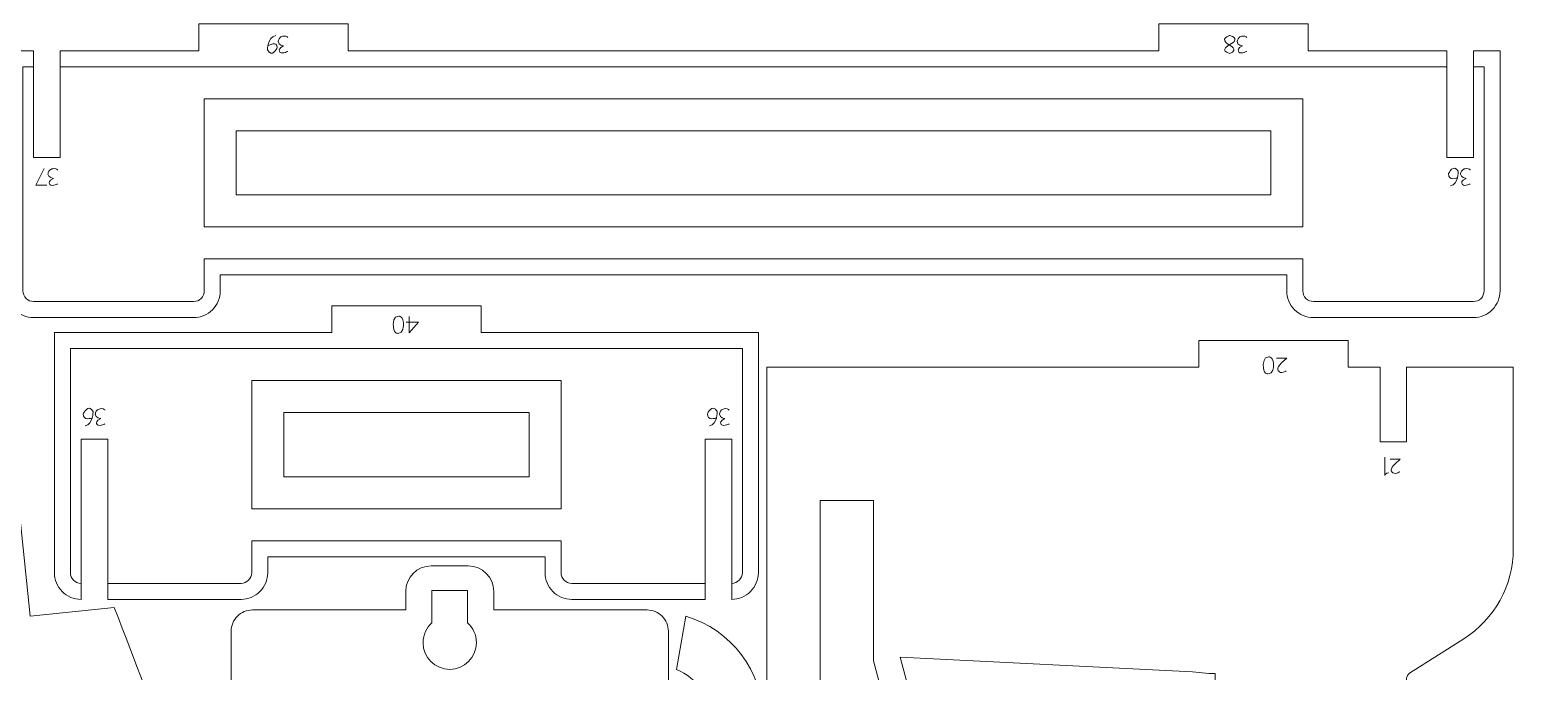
# Model space of a CAD drawing. Header units: centimetres. Extents: x -25 to 25, y -32.5 to 32.5.
# Drawn here: x -1.99 to 14.87, y 1.43 to 8.72 of the extents above; entities that cross this region are included whole.
import ezdxf

# ---------------------------------------------------------------- set-up
doc = ezdxf.new("R2010")
doc.units = ezdxf.units.CM
doc.header["$MEASUREMENT"] = 0
doc.layers.add('Capa 1', color=7, linetype='Continuous')

msp = doc.modelspace()

# ---------------------------------------------------------------- linework, layer by layer
at = {"layer": 'Capa 1', "color": 18, "lineweight": 9}
for points, knots in [([(10.84457, 8.47988), (10.84457, 8.47988), (10.84457, 8.7859), (10.84457, 8.7859), (10.84457, 8.7859), (10.84457, 8.7859), (12.54125, 8.7859), (12.54125, 8.7859), (12.54125, 8.7859), (12.54125, 8.7859), (12.54125, 8.47988), (12.54125, 8.47988), (12.54125, 8.47988), (12.54125, 8.47988), (14.11678, 8.47988), (14.11678, 8.47988), (14.11678, 8.47988), (14.11678, 8.47988), (14.11678, 7.26792), (14.11678, 7.26792), (14.11678, 7.26792), (14.11678, 7.26792), (14.41978, 7.26792), (14.41978, 7.26792), (14.41978, 7.26792), (14.41978, 7.26792), (14.41978, 8.47988), (14.41978, 8.47988), (14.41978, 8.47988), (14.41978, 8.47988), (14.72274, 8.47988), (14.72274, 8.47988), (14.72274, 8.47988), (14.72274, 8.47988), (14.72274, 5.753), (14.72274, 5.753), (14.72274, 5.753), (14.72282, 5.67271), (14.69095, 5.59568), (14.63421, 5.53886), (14.63421, 5.53886), (14.57747, 5.48204), (14.50007, 5.45008), (14.41978, 5.45004), (14.41978, 5.45004), (14.41978, 5.45004), (12.60185, 5.45004), (12.60185, 5.45004), (12.60185, 5.45004), (12.52156, 5.45), (12.44454, 5.48182), (12.38772, 5.53856), (12.38772, 5.53856), (12.33089, 5.59534), (12.29894, 5.67271), (12.29889, 5.753), (12.29889, 5.753), (12.29889, 5.753), (12.29889, 5.9348), (12.29889, 5.9348), (12.29889, 5.9348), (12.29889, 5.9348), (0.17952, 5.9348), (0.17952, 5.9348), (0.17952, 5.9348), (0.17952, 5.9348), (0.17952, 5.753), (0.17952, 5.753), (0.17952, 5.753), (0.17956, 5.67271), (0.14773, 5.59568), (0.09095, 5.53886), (0.09095, 5.53886), (0.03421, 5.48204), (-0.04315, 5.45008), (-0.12344, 5.45004), (-0.12344, 5.45004), (-0.12344, 5.45004), (-1.94136, 5.45004), (-1.94136, 5.45004), (-1.94136, 5.45004), (-2.02166, 5.45), (-2.09872, 5.48182), (-2.15554, 5.53856), (-2.15554, 5.53856), (-2.21237, 5.59534), (-2.24428, 5.67271), (-2.24437, 5.753), (-2.24437, 5.753), (-2.24437, 5.753), (-2.24437, 8.47988), (-2.24437, 8.47988), (-2.24437, 8.47988), (-2.24437, 8.47988), (-1.94136, 8.47988), (-1.94136, 8.47988), (-1.94136, 8.47988), (-1.94136, 8.47988), (-1.94136, 7.26792), (-1.94136, 7.26792), (-1.94136, 7.26792), (-1.94136, 7.26792), (-1.63836, 7.26792), (-1.63836, 7.26792), (-1.63836, 7.26792), (-1.63836, 7.26792), (-1.63836, 8.47988), (-1.63836, 8.47988), (-1.63836, 8.47988), (-1.63836, 8.47988), (-0.06288, 8.47988), (-0.06288, 8.47988), (-0.06288, 8.47988), (-0.06288, 8.47988), (-0.06288, 8.7859), (-0.06288, 8.7859), (-0.06288, 8.7859), (-0.06288, 8.7859), (1.63384, 8.7859), (1.63384, 8.7859), (1.63384, 8.7859), (1.63384, 8.7859), (1.63384, 8.47988), (1.63384, 8.47988), (1.63384, 8.47988), (1.63384, 8.47988), (10.84457, 8.47988), (10.84457, 8.47988)], [0, 0, 0, 0, 0.03030303, 0.03030303, 0.03030303, 0.03030303, 0.06060606, 0.06060606, 0.06060606, 0.06060606, 0.09090909, 0.09090909, 0.09090909, 0.09090909, 0.12121212, 0.12121212, 0.12121212, 0.12121212, 0.15151515, 0.15151515, 0.15151515, 0.15151515, 0.18181818, 0.18181818, 0.18181818, 0.18181818, 0.21212121, 0.21212121, 0.21212121, 0.21212121, 0.24242424, 0.24242424, 0.24242424, 0.24242424, 0.27272727, 0.27272727, 0.27272727, 0.27272727, 0.3030303, 0.3030303, 0.3030303, 0.3030303, 0.33333333, 0.33333333, 0.33333333, 0.33333333, 0.36363636, 0.36363636, 0.36363636, 0.36363636, 0.39393939, 0.39393939, 0.39393939, 0.39393939, 0.42424242, 0.42424242, 0.42424242, 0.42424242, 0.45454545, 0.45454545, 0.45454545, 0.45454545, 0.48484848, 0.48484848, 0.48484848, 0.48484848, 0.51515152, 0.51515152, 0.51515152, 0.51515152, 0.54545455, 0.54545455, 0.54545455, 0.54545455, 0.57575758, 0.57575758, 0.57575758, 0.57575758, 0.60606061, 0.60606061, 0.60606061, 0.60606061, 0.63636364, 0.63636364, 0.63636364, 0.63636364, 0.66666667, 0.66666667, 0.66666667, 0.66666667, 0.6969697, 0.6969697, 0.6969697, 0.6969697, 0.72727273, 0.72727273, 0.72727273, 0.72727273, 0.75757576, 0.75757576, 0.75757576, 0.75757576, 0.78787879, 0.78787879, 0.78787879, 0.78787879, 0.81818182, 0.81818182, 0.81818182, 0.81818182, 0.84848485, 0.84848485, 0.84848485, 0.84848485, 0.87878788, 0.87878788, 0.87878788, 0.87878788, 0.90909091, 0.90909091, 0.90909091, 0.90909091, 0.93939394, 0.93939394, 0.93939394, 0.93939394, 1, 1, 1, 1]), ([(1.44609, 5.58482), (1.44609, 5.58482), (1.44609, 5.27868), (1.44609, 5.27868), (1.44609, 5.27868), (1.44609, 5.27868), (-1.09895, 5.27868), (-1.09895, 5.27868), (-1.09895, 5.27868), (-1.09895, 5.27868), (-1.40196, 5.27868), (-1.40196, 5.27868), (-1.40196, 5.27868), (-1.40196, 5.27868), (-1.70492, 5.27868), (-1.70492, 5.27868), (-1.70492, 5.27868), (-1.70492, 5.27868), (-1.70492, 2.5518), (-1.70492, 2.5518), (-1.70492, 2.5518), (-1.70496, 2.47151), (-1.67313, 2.39448), (-1.61639, 2.33766), (-1.61639, 2.33766), (-1.55961, 2.28084), (-1.48225, 2.24888), (-1.40196, 2.24884), (-1.40196, 2.24884), (-1.40196, 2.24884), (-1.40196, 4.06672), (-1.40196, 4.06672), (-1.40196, 4.06672), (-1.40196, 4.06672), (-1.09895, 4.06672), (-1.09895, 4.06672), (-1.09895, 4.06672), (-1.09895, 4.06672), (-1.09895, 2.24884), (-1.09895, 2.24884), (-1.09895, 2.24884), (-1.09895, 2.24884), (0.41597, 2.24884), (0.41597, 2.24884), (0.41597, 2.24884), (0.49626, 2.2488), (0.57332, 2.28062), (0.63011, 2.33736), (0.63011, 2.33736), (0.68693, 2.39414), (0.71888, 2.47151), (0.71893, 2.5518), (0.71893, 2.5518), (0.71893, 2.5518), (0.71893, 2.7336), (0.71893, 2.7336), (0.71893, 2.7336), (0.71893, 2.7336), (3.86997, 2.7336), (3.86997, 2.7336), (3.86997, 2.7336), (3.86997, 2.7336), (3.86997, 2.5518), (3.86997, 2.5518), (3.86997, 2.5518), (3.86993, 2.47151), (3.9018, 2.39448), (3.95854, 2.33766), (3.95854, 2.33766), (4.01528, 2.28084), (4.09264, 2.24888), (4.17297, 2.24884), (4.17297, 2.24884), (4.17297, 2.24884), (5.6879, 2.24884), (5.6879, 2.24884), (5.6879, 2.24884), (5.6879, 2.24884), (5.6879, 4.06672), (5.6879, 4.06672), (5.6879, 4.06672), (5.6879, 4.06672), (5.99085, 4.06672), (5.99085, 4.06672), (5.99085, 4.06672), (5.99085, 4.06672), (5.99085, 2.24884), (5.99085, 2.24884), (5.99085, 2.24884), (6.07119, 2.2488), (6.14821, 2.28062), (6.20504, 2.33736), (6.20504, 2.33736), (6.26186, 2.39414), (6.29381, 2.47151), (6.29386, 2.5518), (6.29386, 2.5518), (6.29386, 2.5518), (6.29386, 5.27868), (6.29386, 5.27868), (6.29386, 5.27868), (6.29386, 5.27868), (5.99085, 5.27868), (5.99085, 5.27868), (5.99085, 5.27868), (5.99085, 5.27868), (5.6879, 5.27868), (5.6879, 5.27868), (5.6879, 5.27868), (5.6879, 5.27868), (3.14281, 5.27868), (3.14281, 5.27868), (3.14281, 5.27868), (3.14281, 5.27868), (3.14281, 5.58482), (3.14281, 5.58482)], [0, 0, 0, 0, 0.03333333, 0.03333333, 0.03333333, 0.03333333, 0.06666667, 0.06666667, 0.06666667, 0.06666667, 0.1, 0.1, 0.1, 0.1, 0.13333333, 0.13333333, 0.13333333, 0.13333333, 0.16666667, 0.16666667, 0.16666667, 0.16666667, 0.2, 0.2, 0.2, 0.2, 0.23333333, 0.23333333, 0.23333333, 0.23333333, 0.26666667, 0.26666667, 0.26666667, 0.26666667, 0.3, 0.3, 0.3, 0.3, 0.33333333, 0.33333333, 0.33333333, 0.33333333, 0.36666667, 0.36666667, 0.36666667, 0.36666667, 0.4, 0.4, 0.4, 0.4, 0.43333333, 0.43333333, 0.43333333, 0.43333333, 0.46666667, 0.46666667, 0.46666667, 0.46666667, 0.5, 0.5, 0.5, 0.5, 0.53333333, 0.53333333, 0.53333333, 0.53333333, 0.56666667, 0.56666667, 0.56666667, 0.56666667, 0.6, 0.6, 0.6, 0.6, 0.63333333, 0.63333333, 0.63333333, 0.63333333, 0.66666667, 0.66666667, 0.66666667, 0.66666667, 0.7, 0.7, 0.7, 0.7, 0.73333333, 0.73333333, 0.73333333, 0.73333333, 0.76666667, 0.76666667, 0.76666667, 0.76666667, 0.8, 0.8, 0.8, 0.8, 0.83333333, 0.83333333, 0.83333333, 0.83333333, 0.86666667, 0.86666667, 0.86666667, 0.86666667, 0.9, 0.9, 0.9, 0.9, 0.93333333, 0.93333333, 0.93333333, 0.93333333, 1, 1, 1, 1]), ([(8.18816, -1.58644), (8.18816, -1.58644), (8.44219, -1.58644), (8.44219, -1.58644), (8.44219, -1.58644), (8.44219, -1.58644), (8.70526, -2.5681), (8.70526, -2.5681), (8.70526, -2.5681), (8.70526, -2.5681), (8.48785, -3.14983), (8.48785, -3.14983), (8.48785, -3.14983), (8.4601, -3.22435), (8.47062, -3.30773), (8.51607, -3.373), (8.51607, -3.373), (8.56148, -3.43831), (8.63537, -3.47719), (8.71489, -3.47706), (8.71489, -3.47706), (8.71489, -3.47706), (13.41842, -3.47706), (13.41842, -3.47706), (13.41842, -3.47706), (13.48275, -3.47702), (13.54441, -3.45143), (13.5899, -3.40593), (13.5899, -3.40593), (13.63535, -3.3604), (13.66086, -3.29899), (13.66082, -3.2347), (13.66082, -3.2347), (13.66082, -3.2347), (13.66082, -3.1741), (13.66082, -3.1741), (13.66082, -3.1741), (13.66082, -3.1741), (12.08529, -3.1741), (12.08529, -3.1741), (12.08529, -3.1741), (12.08529, -3.1741), (12.08529, -2.8711), (12.08529, -2.8711), (12.08529, -2.8711), (12.08529, -2.8711), (13.66082, -2.8711), (13.66082, -2.8711), (13.66082, -2.8711), (13.66082, -2.8711), (13.66082, 1.34856), (13.66082, 1.34856), (13.66082, 1.34856), (13.66082, 1.37343), (13.67355, 1.3966), (13.69455, 1.40996), (13.69455, 1.40996), (13.69455, 1.40996), (14.3107, 1.80136), (14.3107, 1.80136), (14.3107, 1.80136), (14.66081, 2.02386), (14.87282, 2.40949), (14.87274, 2.82435), (14.87274, 2.82435), (14.87274, 2.82435), (14.87274, 4.88527), (14.87274, 4.88527), (14.87274, 4.88527), (14.87274, 4.88527), (13.66082, 4.88527), (13.66082, 4.88527), (13.66082, 4.88527), (13.66082, 4.88527), (13.66082, 4.03695), (13.66082, 4.03695), (13.66082, 4.03695), (13.66082, 4.03695), (13.35782, 4.03695), (13.35782, 4.03695), (13.35782, 4.03695), (13.35782, 4.03695), (13.35782, 4.88527), (13.35782, 4.88527), (13.35782, 4.88527), (13.35782, 4.88527), (12.99426, 4.88527), (12.99426, 4.88527), (12.99426, 4.88527), (12.99426, 4.88527), (12.99426, 5.18827), (12.99426, 5.18827), (12.99426, 5.18827), (12.99426, 5.18827), (11.29753, 5.18827), (11.29753, 5.18827), (11.29753, 5.18827), (11.29753, 5.18827), (11.29753, 4.88527), (11.29753, 4.88527), (11.29753, 4.88527), (11.29753, 4.88527), (6.38921, 4.88527), (6.38921, 4.88527), (6.38921, 4.88527), (6.38921, 4.88527), (6.38921, 1.18509), (6.38921, 1.18509), (6.38921, 1.18509), (6.38921, 1.15292), (6.40202, 1.12211), (6.42477, 1.09937), (6.42477, 1.09937), (6.44752, 1.07662), (6.47824, 1.06389), (6.51041, 1.06389), (6.51041, 1.06389), (6.51041, 1.06389), (6.51041, -2.6287), (6.51041, -2.6287), (6.51041, -2.6287), (6.51049, -2.7572), (6.45953, -2.88048), (6.36871, -2.97138), (6.36871, -2.97138), (6.27794, -3.06228), (6.15411, -3.11341), (6.02561, -3.1135), (6.02561, -3.1135), (6.02561, -3.1135), (6.02561, -3.47706), (6.02561, -3.47706), (6.02561, -3.47706), (6.25078, -3.47693), (6.46661, -3.38735), (6.62571, -3.22804), (6.62571, -3.22804), (6.78481, -3.06877), (6.87414, -2.85387), (6.87397, -2.6287), (6.87397, -2.6287), (6.87397, -2.6287), (6.87397, 1.06389), (6.87397, 1.06389), (6.87397, 1.06389), (6.90614, 1.06393), (6.93699, 1.0767), (6.95969, 1.09949), (6.95969, 1.09949), (6.98244, 1.12224), (6.99521, 1.15292), (6.99517, 1.18509), (6.99517, 1.18509), (6.99517, 1.18509), (6.99517, 3.37031), (6.99517, 3.37031), (6.99517, 3.37031), (6.99517, 3.37031), (7.60113, 3.37031), (7.60113, 3.37031), (7.60113, 3.37031), (7.60113, 3.37031), (7.60113, 1.55247), (7.60113, 1.55247), (7.60113, 1.55247), (7.60113, 1.55247), (8.36101, -1.28348), (8.36101, -1.28348), (8.36101, -1.28348), (8.36101, -1.28348), (8.18816, -1.28348), (8.18816, -1.28348)], [0, 0, 0, 0, 0.02272727, 0.02272727, 0.02272727, 0.02272727, 0.04545455, 0.04545455, 0.04545455, 0.04545455, 0.06818182, 0.06818182, 0.06818182, 0.06818182, 0.09090909, 0.09090909, 0.09090909, 0.09090909, 0.11363636, 0.11363636, 0.11363636, 0.11363636, 0.13636364, 0.13636364, 0.13636364, 0.13636364, 0.15909091, 0.15909091, 0.15909091, 0.15909091, 0.18181818, 0.18181818, 0.18181818, 0.18181818, 0.20454545, 0.20454545, 0.20454545, 0.20454545, 0.22727273, 0.22727273, 0.22727273, 0.22727273, 0.25, 0.25, 0.25, 0.25, 0.27272727, 0.27272727, 0.27272727, 0.27272727, 0.29545455, 0.29545455, 0.29545455, 0.29545455, 0.31818182, 0.31818182, 0.31818182, 0.31818182, 0.34090909, 0.34090909, 0.34090909, 0.34090909, 0.36363636, 0.36363636, 0.36363636, 0.36363636, 0.38636364, 0.38636364, 0.38636364, 0.38636364, 0.40909091, 0.40909091, 0.40909091, 0.40909091, 0.43181818, 0.43181818, 0.43181818, 0.43181818, 0.45454545, 0.45454545, 0.45454545, 0.45454545, 0.47727273, 0.47727273, 0.47727273, 0.47727273, 0.5, 0.5, 0.5, 0.5, 0.52272727, 0.52272727, 0.52272727, 0.52272727, 0.54545455, 0.54545455, 0.54545455, 0.54545455, 0.56818182, 0.56818182, 0.56818182, 0.56818182, 0.59090909, 0.59090909, 0.59090909, 0.59090909, 0.61363636, 0.61363636, 0.61363636, 0.61363636, 0.63636364, 0.63636364, 0.63636364, 0.63636364, 0.65909091, 0.65909091, 0.65909091, 0.65909091, 0.68181818, 0.68181818, 0.68181818, 0.68181818, 0.70454545, 0.70454545, 0.70454545, 0.70454545, 0.72727273, 0.72727273, 0.72727273, 0.72727273, 0.75, 0.75, 0.75, 0.75, 0.77272727, 0.77272727, 0.77272727, 0.77272727, 0.79545455, 0.79545455, 0.79545455, 0.79545455, 0.81818182, 0.81818182, 0.81818182, 0.81818182, 0.84090909, 0.84090909, 0.84090909, 0.84090909, 0.86363636, 0.86363636, 0.86363636, 0.86363636, 0.88636364, 0.88636364, 0.88636364, 0.88636364, 0.90909091, 0.90909091, 0.90909091, 0.90909091, 0.93181818, 0.93181818, 0.93181818, 0.93181818, 0.95454545, 0.95454545, 0.95454545, 0.95454545, 1, 1, 1, 1]), ([(11.41394, 1.40742), (11.41394, 1.40742), (11.22565, 1.42651), (11.22565, 1.42651), (11.22565, 1.42651), (11.22565, 1.42651), (7.90413, 1.59236), (7.90413, 1.59236), (7.90413, 1.59236), (7.90413, 1.59236), (9.01891, -2.5681), (9.01891, -2.5681), (9.01891, -2.5681), (9.01891, -2.5681), (11.48485, -2.56908), (11.48485, -2.56908), (11.48485, -2.56908), (11.48485, -2.56908), (11.48485, 1.40644), (11.48485, 1.40644), (11.48485, 1.40644), (11.48485, 1.40644), (11.41394, 1.40742), (11.41394, 1.40742)], [0, 0, 0, 0, 0.14285714, 0.14285714, 0.14285714, 0.14285714, 0.28571429, 0.28571429, 0.28571429, 0.28571429, 0.42857143, 0.42857143, 0.42857143, 0.42857143, 0.57142857, 0.57142857, 0.57142857, 0.57142857, 0.71428571, 0.71428571, 0.71428571, 0.71428571, 1, 1, 1, 1])]:
    msp.add_open_spline(points, degree=3, knots=knots, dxfattribs=at)
at = {"layer": 'Capa 1', "color": 22, "lineweight": 5}
for points, knots in [([(0.71944, 8.53594), (0.71944, 8.53594), (0.83411, 8.60073), (0.82589, 8.51227), (0.82589, 8.51227), (0.82589, 8.51227), (0.76621, 8.39264), (0.71456, 8.49035), (0.71456, 8.49035), (0.71456, 8.49035), (0.71503, 8.63548), (0.80963, 8.65173)], [0, 0, 0, 0, 0.25, 0.25, 0.25, 0.25, 0.5, 0.5, 0.5, 0.5, 1, 1, 1, 1]), ([(0.94692, 8.63), (0.94692, 8.63), (0.93969, 8.64848), (0.90364, 8.64728), (0.90364, 8.64728), (0.88493, 8.64666), (0.87153, 8.63997), (0.86181, 8.63232), (0.86181, 8.63232), (0.83811, 8.61362), (0.83689, 8.58458), (0.83689, 8.58458), (0.83689, 8.58458), (0.83811, 8.54287), (0.89933, 8.53483), (0.89933, 8.53483), (0.89933, 8.53483), (0.83937, 8.51254), (0.85174, 8.48041), (0.85174, 8.48041), (0.85174, 8.48041), (0.86038, 8.43098), (0.94692, 8.47297), (0.94692, 8.47297)], [0, 0, 0, 0, 0.14285714, 0.14285714, 0.14285714, 0.14285714, 0.28571429, 0.28571429, 0.28571429, 0.28571429, 0.42857143, 0.42857143, 0.42857143, 0.42857143, 0.57142857, 0.57142857, 0.57142857, 0.57142857, 0.71428571, 0.71428571, 0.71428571, 0.71428571, 1, 1, 1, 1]), ([(11.64715, 8.54459), (11.64715, 8.54459), (11.75896, 8.49088), (11.65189, 8.45041), (11.65189, 8.45041), (11.65189, 8.45041), (11.49519, 8.47159), (11.6912, 8.57426), (11.6912, 8.57426), (11.6912, 8.57426), (11.75486, 8.62963), (11.65155, 8.65327), (11.65155, 8.65327), (11.65155, 8.65327), (11.51814, 8.62197), (11.64715, 8.54459)], [0, 0, 0, 0, 0.2, 0.2, 0.2, 0.2, 0.4, 0.4, 0.4, 0.4, 0.6, 0.6, 0.6, 0.6, 1, 1, 1, 1]), ([(11.84335, 8.63), (11.84335, 8.63), (11.83612, 8.64848), (11.80007, 8.64728), (11.80007, 8.64728), (11.78136, 8.64666), (11.76796, 8.63997), (11.75824, 8.63232), (11.75824, 8.63232), (11.73454, 8.61362), (11.73332, 8.58458), (11.73332, 8.58458), (11.73332, 8.58458), (11.73454, 8.54287), (11.79576, 8.53483), (11.79576, 8.53483), (11.79576, 8.53483), (11.7358, 8.51254), (11.74817, 8.48041), (11.74817, 8.48041), (11.74817, 8.48041), (11.75681, 8.43098), (11.84335, 8.47297), (11.84335, 8.47297)], [0, 0, 0, 0, 0.14285714, 0.14285714, 0.14285714, 0.14285714, 0.28571429, 0.28571429, 0.28571429, 0.28571429, 0.42857143, 0.42857143, 0.42857143, 0.42857143, 0.57142857, 0.57142857, 0.57142857, 0.57142857, 0.71428571, 0.71428571, 0.71428571, 0.71428571, 1, 1, 1, 1]), ([(-1.79193, 6.95187), (-1.79193, 6.95187), (-1.91719, 6.95187), (-1.91719, 6.95187), (-1.91719, 6.95187), (-1.91719, 6.95187), (-1.81997, 7.14145), (-1.81997, 7.14145)], [0, 0, 0, 0, 0.33333333, 0.33333333, 0.33333333, 0.33333333, 1, 1, 1, 1]), ([(-1.66813, 7.12482), (-1.66813, 7.12482), (-1.67536, 7.1433), (-1.71141, 7.1421), (-1.71141, 7.1421), (-1.73012, 7.14148), (-1.74352, 7.13479), (-1.75324, 7.12714), (-1.75324, 7.12714), (-1.77694, 7.10844), (-1.77816, 7.0794), (-1.77816, 7.0794), (-1.77816, 7.0794), (-1.77694, 7.03769), (-1.71572, 7.02965), (-1.71572, 7.02965), (-1.71572, 7.02965), (-1.77568, 7.00736), (-1.76331, 6.97523), (-1.76331, 6.97523), (-1.76331, 6.97523), (-1.75467, 6.9258), (-1.66813, 6.96779), (-1.66813, 6.96779)], [0, 0, 0, 0, 0.14285714, 0.14285714, 0.14285714, 0.14285714, 0.28571429, 0.28571429, 0.28571429, 0.28571429, 0.42857143, 0.42857143, 0.42857143, 0.42857143, 0.57142857, 0.57142857, 0.57142857, 0.57142857, 0.71428571, 0.71428571, 0.71428571, 0.71428571, 1, 1, 1, 1]), ([(14.23547, 7.03653), (14.23547, 7.03653), (14.13163, 6.99598), (14.13658, 7.08464), (14.13658, 7.08464), (14.13658, 7.08464), (14.19177, 7.20641), (14.24703, 7.11072), (14.24703, 7.11072), (14.24703, 7.11072), (14.25197, 6.96565), (14.15806, 6.94589)], [0, 0, 0, 0, 0.25, 0.25, 0.25, 0.25, 0.5, 0.5, 0.5, 0.5, 1, 1, 1, 1]), ([(14.38273, 7.12481), (14.38273, 7.12481), (14.3755, 7.14329), (14.33945, 7.14209), (14.33945, 7.14209), (14.32074, 7.14147), (14.30734, 7.13478), (14.29762, 7.12713), (14.29762, 7.12713), (14.27392, 7.10843), (14.2727, 7.07939), (14.2727, 7.07939), (14.2727, 7.07939), (14.27392, 7.03768), (14.33514, 7.02964), (14.33514, 7.02964), (14.33514, 7.02964), (14.27518, 7.00735), (14.28755, 6.97522), (14.28755, 6.97522), (14.28755, 6.97522), (14.29619, 6.92579), (14.38273, 6.96778), (14.38273, 6.96778)], [0, 0, 0, 0, 0.14285714, 0.14285714, 0.14285714, 0.14285714, 0.28571429, 0.28571429, 0.28571429, 0.28571429, 0.42857143, 0.42857143, 0.42857143, 0.42857143, 0.57142857, 0.57142857, 0.57142857, 0.57142857, 0.71428571, 0.71428571, 0.71428571, 0.71428571, 1, 1, 1, 1]), ([(2.19973, 5.27067), (2.19973, 5.27067), (2.14006, 5.26302), (2.14605, 5.37986), (2.14605, 5.37986), (2.14605, 5.37986), (2.14609, 5.46891), (2.20705, 5.46667)], [0, 0, 0, 0, 0.33333333, 0.33333333, 0.33333333, 0.33333333, 1, 1, 1, 1]), ([(2.20705, 5.46645), (2.20705, 5.46645), (2.26667, 5.47414), (2.26066, 5.35724), (2.26066, 5.35724), (2.26066, 5.35724), (2.26066, 5.26818), (2.19973, 5.27048)], [0, 0, 0, 0, 0.33333333, 0.33333333, 0.33333333, 0.33333333, 1, 1, 1, 1]), ([(2.2921, 5.39823), (2.2921, 5.39823), (2.43176, 5.39823), (2.43176, 5.39823), (2.43176, 5.39823), (2.43176, 5.39823), (2.32671, 5.27462), (2.32671, 5.27462), (2.32671, 5.27462), (2.32671, 5.27462), (2.3255, 5.46253), (2.3255, 5.46253)], [0, 0, 0, 0, 0.25, 0.25, 0.25, 0.25, 0.5, 0.5, 0.5, 0.5, 1, 1, 1, 1]), ([(12.0858, 4.80911), (12.0858, 4.80911), (12.02613, 4.80146), (12.03212, 4.9183), (12.03212, 4.9183), (12.03212, 4.9183), (12.03216, 5.00735), (12.09312, 5.00511)], [0, 0, 0, 0, 0.33333333, 0.33333333, 0.33333333, 0.33333333, 1, 1, 1, 1]), ([(12.09312, 5.00489), (12.09312, 5.00489), (12.15274, 5.01258), (12.14673, 4.89568), (12.14673, 4.89568), (12.14673, 4.89568), (12.14673, 4.80662), (12.0858, 4.80892)], [0, 0, 0, 0, 0.33333333, 0.33333333, 0.33333333, 0.33333333, 1, 1, 1, 1]), ([(12.29182, 4.84378), (12.29182, 4.84378), (12.22999, 4.80297), (12.20283, 4.84378), (12.20283, 4.84378), (12.20283, 4.84378), (12.17191, 4.87468), (12.2399, 4.93402)], [0, 0, 0, 0, 0.33333333, 0.33333333, 0.33333333, 0.33333333, 1, 1, 1, 1]), ([(12.2399, 4.93402), (12.2399, 4.93402), (12.29798, 4.9884), (12.29798, 4.9884), (12.29798, 4.9884), (12.29798, 4.9884), (12.18266, 4.9884), (12.18266, 4.9884)], [0, 0, 0, 0, 0.33333333, 0.33333333, 0.33333333, 0.33333333, 1, 1, 1, 1]), ([(-1.2775, 4.30974), (-1.2775, 4.30974), (-1.38134, 4.26919), (-1.37639, 4.35785), (-1.37639, 4.35785), (-1.37639, 4.35785), (-1.3212, 4.47962), (-1.26594, 4.38393), (-1.26594, 4.38393), (-1.26594, 4.38393), (-1.261, 4.23886), (-1.35491, 4.2191)], [0, 0, 0, 0, 0.25, 0.25, 0.25, 0.25, 0.5, 0.5, 0.5, 0.5, 1, 1, 1, 1]), ([(-1.13024, 4.39802), (-1.13024, 4.39802), (-1.13747, 4.4165), (-1.17352, 4.4153), (-1.17352, 4.4153), (-1.19223, 4.41468), (-1.20563, 4.40799), (-1.21535, 4.40034), (-1.21535, 4.40034), (-1.23905, 4.38164), (-1.24027, 4.3526), (-1.24027, 4.3526), (-1.24027, 4.3526), (-1.23905, 4.31089), (-1.17783, 4.30285), (-1.17783, 4.30285), (-1.17783, 4.30285), (-1.23779, 4.28056), (-1.22542, 4.24843), (-1.22542, 4.24843), (-1.22542, 4.24843), (-1.21678, 4.199), (-1.13024, 4.24099), (-1.13024, 4.24099)], [0, 0, 0, 0, 0.14285714, 0.14285714, 0.14285714, 0.14285714, 0.28571429, 0.28571429, 0.28571429, 0.28571429, 0.42857143, 0.42857143, 0.42857143, 0.42857143, 0.57142857, 0.57142857, 0.57142857, 0.57142857, 0.71428571, 0.71428571, 0.71428571, 0.71428571, 1, 1, 1, 1]), ([(5.81452, 4.30974), (5.81452, 4.30974), (5.71068, 4.26919), (5.71563, 4.35785), (5.71563, 4.35785), (5.71563, 4.35785), (5.77082, 4.47962), (5.82608, 4.38393), (5.82608, 4.38393), (5.82608, 4.38393), (5.83102, 4.23886), (5.73711, 4.2191)], [0, 0, 0, 0, 0.25, 0.25, 0.25, 0.25, 0.5, 0.5, 0.5, 0.5, 1, 1, 1, 1]), ([(5.96178, 4.39802), (5.96178, 4.39802), (5.95455, 4.4165), (5.9185, 4.4153), (5.9185, 4.4153), (5.89979, 4.41468), (5.88639, 4.40799), (5.87667, 4.40034), (5.87667, 4.40034), (5.85297, 4.38164), (5.85175, 4.3526), (5.85175, 4.3526), (5.85175, 4.3526), (5.85297, 4.31089), (5.91419, 4.30285), (5.91419, 4.30285), (5.91419, 4.30285), (5.85423, 4.28056), (5.8666, 4.24843), (5.8666, 4.24843), (5.8666, 4.24843), (5.87524, 4.199), (5.96178, 4.24099), (5.96178, 4.24099)], [0, 0, 0, 0, 0.14285714, 0.14285714, 0.14285714, 0.14285714, 0.28571429, 0.28571429, 0.28571429, 0.28571429, 0.42857143, 0.42857143, 0.42857143, 0.42857143, 0.57142857, 0.57142857, 0.57142857, 0.57142857, 0.71428571, 0.71428571, 0.71428571, 0.71428571, 1, 1, 1, 1]), ([(13.58152, 3.6978), (13.58152, 3.6978), (13.51969, 3.65699), (13.49253, 3.6978), (13.49253, 3.6978), (13.49253, 3.6978), (13.46161, 3.7287), (13.5296, 3.78804)], [0, 0, 0, 0, 0.33333333, 0.33333333, 0.33333333, 0.33333333, 1, 1, 1, 1]), ([(13.5296, 3.78804), (13.5296, 3.78804), (13.58768, 3.84242), (13.58768, 3.84242), (13.58768, 3.84242), (13.58768, 3.84242), (13.47236, 3.84242), (13.47236, 3.84242)], [0, 0, 0, 0, 0.33333333, 0.33333333, 0.33333333, 0.33333333, 1, 1, 1, 1])]:
    msp.add_open_spline(points, degree=3, knots=knots, dxfattribs=at)
at = {"layer": 'Capa 1', "color": 1, "lineweight": 9}
for points, knots in [([(14.41978, 8.29808), (14.41978, 8.29808), (14.54098, 8.29808), (14.54098, 8.29808), (14.54098, 8.29808), (14.54098, 8.29808), (14.54098, 5.753), (14.54098, 5.753), (14.54098, 5.753), (14.54098, 5.72092), (14.52825, 5.69006), (14.50554, 5.66736), (14.50554, 5.66736), (14.48284, 5.64461), (14.4519, 5.63184), (14.41978, 5.63184), (14.41978, 5.63184), (14.41978, 5.63184), (12.60185, 5.63184), (12.60185, 5.63184), (12.60185, 5.63184), (12.56973, 5.6318), (12.53892, 5.64453), (12.51621, 5.66723), (12.51621, 5.66723), (12.49347, 5.68994), (12.4807, 5.72092), (12.48065, 5.753), (12.48065, 5.753), (12.48065, 5.753), (12.48065, 6.1166), (12.48065, 6.1166), (12.48065, 6.1166), (12.48065, 6.1166), (-0.00228, 6.1166), (-0.00228, 6.1166), (-0.00228, 6.1166), (-0.00228, 6.1166), (-0.00228, 5.753), (-0.00228, 5.753), (-0.00228, 5.753), (-0.00224, 5.72092), (-0.01497, 5.69006), (-0.03768, 5.66736), (-0.03768, 5.66736), (-0.06038, 5.64461), (-0.09136, 5.63184), (-0.12344, 5.63184), (-0.12344, 5.63184), (-0.12344, 5.63184), (-1.94136, 5.63184), (-1.94136, 5.63184), (-1.94136, 5.63184), (-1.97349, 5.6318), (-2.0043, 5.64453), (-2.02704, 5.66723), (-2.02704, 5.66723), (-2.04975, 5.68994), (-2.06252, 5.72092), (-2.06256, 5.753), (-2.06256, 5.753), (-2.06256, 5.753), (-2.06256, 8.29808), (-2.06256, 8.29808), (-2.06256, 8.29808), (-2.06256, 8.29808), (-1.94136, 8.29808), (-1.94136, 8.29808)], [0, 0, 0, 0, 0.05555556, 0.05555556, 0.05555556, 0.05555556, 0.11111111, 0.11111111, 0.11111111, 0.11111111, 0.16666667, 0.16666667, 0.16666667, 0.16666667, 0.22222222, 0.22222222, 0.22222222, 0.22222222, 0.27777778, 0.27777778, 0.27777778, 0.27777778, 0.33333333, 0.33333333, 0.33333333, 0.33333333, 0.38888889, 0.38888889, 0.38888889, 0.38888889, 0.44444444, 0.44444444, 0.44444444, 0.44444444, 0.5, 0.5, 0.5, 0.5, 0.55555556, 0.55555556, 0.55555556, 0.55555556, 0.61111111, 0.61111111, 0.61111111, 0.61111111, 0.66666667, 0.66666667, 0.66666667, 0.66666667, 0.72222222, 0.72222222, 0.72222222, 0.72222222, 0.77777778, 0.77777778, 0.77777778, 0.77777778, 0.83333333, 0.83333333, 0.83333333, 0.83333333, 0.88888889, 0.88888889, 0.88888889, 0.88888889, 1, 1, 1, 1]), ([(12.48065, 7.93448), (12.48065, 7.93448), (-0.00228, 7.93448), (-0.00228, 7.93448), (-0.00228, 7.93448), (-0.00228, 7.93448), (-0.00228, 6.48016), (-0.00228, 6.48016), (-0.00228, 6.48016), (-0.00228, 6.48016), (12.48065, 6.48016), (12.48065, 6.48016), (12.48065, 6.48016), (12.48065, 6.48016), (12.48065, 7.93448), (12.48065, 7.93448)], [0, 0, 0, 0, 0.2, 0.2, 0.2, 0.2, 0.4, 0.4, 0.4, 0.4, 0.6, 0.6, 0.6, 0.6, 1, 1, 1, 1]), ([(12.11709, 7.57092), (12.11709, 7.57092), (0.36132, 7.57092), (0.36132, 7.57092), (0.36132, 7.57092), (0.36132, 7.57092), (0.36132, 6.84376), (0.36132, 6.84376), (0.36132, 6.84376), (0.36132, 6.84376), (12.11709, 6.84376), (12.11709, 6.84376), (12.11709, 6.84376), (12.11709, 6.84376), (12.11709, 7.57092), (12.11709, 7.57092)], [0, 0, 0, 0, 0.2, 0.2, 0.2, 0.2, 0.4, 0.4, 0.4, 0.4, 0.6, 0.6, 0.6, 0.6, 1, 1, 1, 1]), ([(5.99085, 2.4306), (6.02298, 2.4306), (6.05379, 2.44333), (6.07654, 2.46603), (6.07654, 2.46603), (6.09928, 2.48874), (6.11206, 2.51967), (6.11206, 2.5518), (6.11206, 2.5518), (6.11206, 2.5518), (6.11206, 5.09688), (6.11206, 5.09688), (6.11206, 5.09688), (6.11206, 5.09688), (-1.52311, 5.09688), (-1.52311, 5.09688), (-1.52311, 5.09688), (-1.52311, 5.09688), (-1.52311, 2.5518), (-1.52311, 2.5518), (-1.52311, 2.5518), (-1.52316, 2.51967), (-1.51043, 2.48886), (-1.48772, 2.46616), (-1.48772, 2.46616), (-1.46502, 2.44341), (-1.43408, 2.43064), (-1.40196, 2.4306)], [0, 0, 0, 0, 0.125, 0.125, 0.125, 0.125, 0.25, 0.25, 0.25, 0.25, 0.375, 0.375, 0.375, 0.375, 0.5, 0.5, 0.5, 0.5, 0.625, 0.625, 0.625, 0.625, 0.75, 0.75, 0.75, 0.75, 1, 1, 1, 1]), ([(0.53717, 4.73328), (0.53717, 4.73328), (4.05177, 4.73328), (4.05177, 4.73328), (4.05177, 4.73328), (4.05177, 4.73328), (4.05177, 3.27896), (4.05177, 3.27896), (4.05177, 3.27896), (4.05177, 3.27896), (0.53717, 3.27896), (0.53717, 3.27896), (0.53717, 3.27896), (0.53717, 3.27896), (0.53717, 4.73328), (0.53717, 4.73328)], [0, 0, 0, 0, 0.2, 0.2, 0.2, 0.2, 0.4, 0.4, 0.4, 0.4, 0.6, 0.6, 0.6, 0.6, 1, 1, 1, 1]), ([(0.90073, 4.36972), (0.90073, 4.36972), (3.68817, 4.36972), (3.68817, 4.36972), (3.68817, 4.36972), (3.68817, 4.36972), (3.68817, 3.64256), (3.68817, 3.64256), (3.68817, 3.64256), (3.68817, 3.64256), (0.90073, 3.64256), (0.90073, 3.64256), (0.90073, 3.64256), (0.90073, 3.64256), (0.90073, 4.36972), (0.90073, 4.36972)], [0, 0, 0, 0, 0.2, 0.2, 0.2, 0.2, 0.4, 0.4, 0.4, 0.4, 0.6, 0.6, 0.6, 0.6, 1, 1, 1, 1]), ([(-1.09895, 2.4306), (-1.09895, 2.4306), (0.41597, 2.4306), (0.41597, 2.4306), (0.41597, 2.4306), (0.44809, 2.4306), (0.4789, 2.44333), (0.50165, 2.46603), (0.50165, 2.46603), (0.52435, 2.48874), (0.53713, 2.51967), (0.53717, 2.5518), (0.53717, 2.5518), (0.53717, 2.5518), (0.53717, 2.9154), (0.53717, 2.9154), (0.53717, 2.9154), (0.53717, 2.9154), (4.05177, 2.9154), (4.05177, 2.9154), (4.05177, 2.9154), (4.05177, 2.9154), (4.05177, 2.5518), (4.05177, 2.5518), (4.05177, 2.5518), (4.05173, 2.51967), (4.0645, 2.48886), (4.08721, 2.46616), (4.08721, 2.46616), (4.10991, 2.44341), (4.14085, 2.43064), (4.17297, 2.4306), (4.17297, 2.4306), (4.17297, 2.4306), (5.6879, 2.4306), (5.6879, 2.4306)], [0, 0, 0, 0, 0.1, 0.1, 0.1, 0.1, 0.2, 0.2, 0.2, 0.2, 0.3, 0.3, 0.3, 0.3, 0.4, 0.4, 0.4, 0.4, 0.5, 0.5, 0.5, 0.5, 0.6, 0.6, 0.6, 0.6, 0.7, 0.7, 0.7, 0.7, 0.8, 0.8, 0.8, 0.8, 1, 1, 1, 1])]:
    msp.add_open_spline(points, degree=3, knots=knots, dxfattribs=at)
msp.add_open_spline([(-1.63836, 8.29808), (-1.63836, 8.29808), (14.11678, 8.29808), (14.11678, 8.29808)], degree=3, dxfattribs=at)
at = {"layer": 'Capa 1', "color": 250, "lineweight": 9}
for points, knots in [([(-2.7102, 6.14013), (-2.7102, 6.14013), (-2.41727, 6.25227), (-2.41727, 6.25227), (-2.41727, 6.25227), (-2.41727, 6.25227), (-1.98019, 2.05726), (-1.98019, 2.05726), (-1.98019, 2.05726), (-1.98019, 2.05726), (-1.02435, 2.15685), (-1.02435, 2.15685), (-1.02435, 2.15685), (-0.5287, 0.86214), (-0.26416, 0.17111), (0.20325, -1.04984), (0.20325, -1.04984), (0.20325, -1.04984), (-0.76112, -1.41902), (-0.76112, -1.41902), (-0.76112, -1.41902), (-0.76112, -1.41902), (-1.62771, 0.84465), (-1.62771, 0.84465), (-1.62771, 0.84465), (-1.62771, 0.84465), (-1.91069, 0.73632), (-1.91069, 0.73632), (-1.91069, 0.73632), (-1.91069, 0.73632), (-1.60738, -0.05597), (-1.60738, -0.05597), (-1.60738, -0.05597), (-1.60738, -0.05597), (-1.89031, -0.16428), (-1.89031, -0.16428), (-1.89031, -0.16428), (-1.89031, -0.16428), (-2.48377, 1.38594), (-2.48377, 1.38594), (-2.48377, 1.38594), (-2.50674, 1.44604), (-2.50488, 1.51277), (-2.47865, 1.57148), (-2.47865, 1.57148), (-2.45239, 1.63025), (-2.40416, 1.67602), (-2.3441, 1.69897), (-2.3441, 1.69897), (-2.3441, 1.69897), (-2.2512, 1.73453), (-2.2512, 1.73453), (-2.2512, 1.73453), (-2.2512, 1.73453), (-2.7102, 6.14013), (-2.7102, 6.14013)], [0, 0, 0, 0, 0.06666667, 0.06666667, 0.06666667, 0.06666667, 0.13333333, 0.13333333, 0.13333333, 0.13333333, 0.2, 0.2, 0.2, 0.2, 0.26666667, 0.26666667, 0.26666667, 0.26666667, 0.33333333, 0.33333333, 0.33333333, 0.33333333, 0.4, 0.4, 0.4, 0.4, 0.46666667, 0.46666667, 0.46666667, 0.46666667, 0.53333333, 0.53333333, 0.53333333, 0.53333333, 0.6, 0.6, 0.6, 0.6, 0.66666667, 0.66666667, 0.66666667, 0.66666667, 0.73333333, 0.73333333, 0.73333333, 0.73333333, 0.8, 0.8, 0.8, 0.8, 0.86666667, 0.86666667, 0.86666667, 0.86666667, 1, 1, 1, 1]), ([(0.30389, -4.82121), (0.30389, -4.82121), (0.30254, 1.88672), (0.30254, 1.88672), (0.30254, 1.88672), (0.30258, 1.95105), (0.32817, 2.01271), (0.37366, 2.05821), (0.37366, 2.05821), (0.4192, 2.10366), (0.48061, 2.12916), (0.5449, 2.12912), (0.5449, 2.12912), (0.5449, 2.12912), (2.28698, 2.12912), (2.28698, 2.12912), (2.28698, 2.12912), (2.28698, 2.12912), (2.28698, 2.3397), (2.28698, 2.3397), (2.28698, 2.3397), (2.28698, 2.49889), (2.41721, 2.62912), (2.5764, 2.62912), (2.5764, 2.62912), (2.5764, 2.62912), (2.99756, 2.62912), (2.99756, 2.62912), (2.99756, 2.62912), (3.15674, 2.62912), (3.28698, 2.49889), (3.28698, 2.3397), (3.28698, 2.3397), (3.28698, 2.3397), (3.28698, 2.12912), (3.28698, 2.12912), (3.28698, 2.12912), (3.28698, 2.12912), (5.02906, 2.12912), (5.02906, 2.12912), (5.02906, 2.12912), (5.0934, 2.12908), (5.1551, 2.10349), (5.20055, 2.05795), (5.20055, 2.05795), (5.246, 2.01246), (5.27151, 1.95105), (5.27147, 1.88672), (5.27147, 1.88672), (5.27147, 1.88672), (5.27147, -4.82121), (5.27147, -4.82121)], [0, 0, 0, 0, 0.07142857, 0.07142857, 0.07142857, 0.07142857, 0.14285714, 0.14285714, 0.14285714, 0.14285714, 0.21428571, 0.21428571, 0.21428571, 0.21428571, 0.28571429, 0.28571429, 0.28571429, 0.28571429, 0.35714286, 0.35714286, 0.35714286, 0.35714286, 0.42857143, 0.42857143, 0.42857143, 0.42857143, 0.5, 0.5, 0.5, 0.5, 0.57142857, 0.57142857, 0.57142857, 0.57142857, 0.64285714, 0.64285714, 0.64285714, 0.64285714, 0.71428571, 0.71428571, 0.71428571, 0.71428571, 0.78571429, 0.78571429, 0.78571429, 0.78571429, 0.85714286, 0.85714286, 0.85714286, 0.85714286, 1, 1, 1, 1]), ([(2.484, 1.75648), (2.484, 1.84622), (2.52301, 1.92682), (2.585, 1.98231), (2.585, 1.98231), (2.585, 1.98231), (2.585, 2.34884), (2.585, 2.34884), (2.585, 2.34884), (2.585, 2.34884), (2.989, 2.34884), (2.989, 2.34884), (2.989, 2.34884), (2.989, 2.34884), (2.989, 1.98231), (2.989, 1.98231), (2.989, 1.98231), (3.05098, 1.92682), (3.09, 1.84622), (3.09, 1.75648), (3.09, 1.75648), (3.09, 1.58913), (2.95434, 1.45348), (2.787, 1.45348), (2.787, 1.45348), (2.61965, 1.45348), (2.484, 1.58913), (2.484, 1.75648)], [0, 0, 0, 0, 0.125, 0.125, 0.125, 0.125, 0.25, 0.25, 0.25, 0.25, 0.375, 0.375, 0.375, 0.375, 0.5, 0.5, 0.5, 0.5, 0.625, 0.625, 0.625, 0.625, 0.75, 0.75, 0.75, 0.75, 1, 1, 1, 1]), ([(6.0405, -0.40292), (6.0405, -0.40292), (6.0405, -0.27005), (6.0405, -0.27005), (6.0405, -0.27005), (6.0405, -0.27005), (5.7375, -0.27005), (5.7375, -0.27005), (5.7375, -0.27005), (5.7375, -0.27005), (5.7375, 0.89362), (5.7375, 0.89362), (5.7375, 0.89362), (5.73741, 1.13802), (5.59092, 1.35831), (5.36545, 1.4526), (5.36545, 1.4526), (5.36545, 1.4526), (5.4715, 2.05691), (5.4715, 2.05691), (5.4715, 2.05691), (5.98805, 1.90609), (6.3432, 1.43172), (6.34346, 0.89362), (6.34346, 0.89362), (6.34346, 0.89362), (6.3435, -0.40292), (6.3435, -0.40292)], [0, 0, 0, 0, 0.125, 0.125, 0.125, 0.125, 0.25, 0.25, 0.25, 0.25, 0.375, 0.375, 0.375, 0.375, 0.5, 0.5, 0.5, 0.5, 0.625, 0.625, 0.625, 0.625, 0.75, 0.75, 0.75, 0.75, 1, 1, 1, 1])]:
    msp.add_open_spline(points, degree=3, knots=knots, dxfattribs=at)
at = {"layer": 'Capa 1', "color": 250, "lineweight": 20}
msp.add_open_spline([(3.14281, 5.58482), (3.14281, 5.58482), (1.44609, 5.58482), (1.44609, 5.58482)], degree=3, dxfattribs=at)
at = {"layer": 'Capa 1', "color": 22, "lineweight": 5}
for points in [[(13.41409, 3.65628), (13.41409, 3.65628), (13.41409, 3.86579), (13.41409, 3.86579)], [(13.45614, 3.6857), (13.45614, 3.6857), (13.41573, 3.68405), (13.41409, 3.65628)]]:
    msp.add_open_spline(points, degree=3, dxfattribs=at)

doc.saveas('drawing.dxf')
